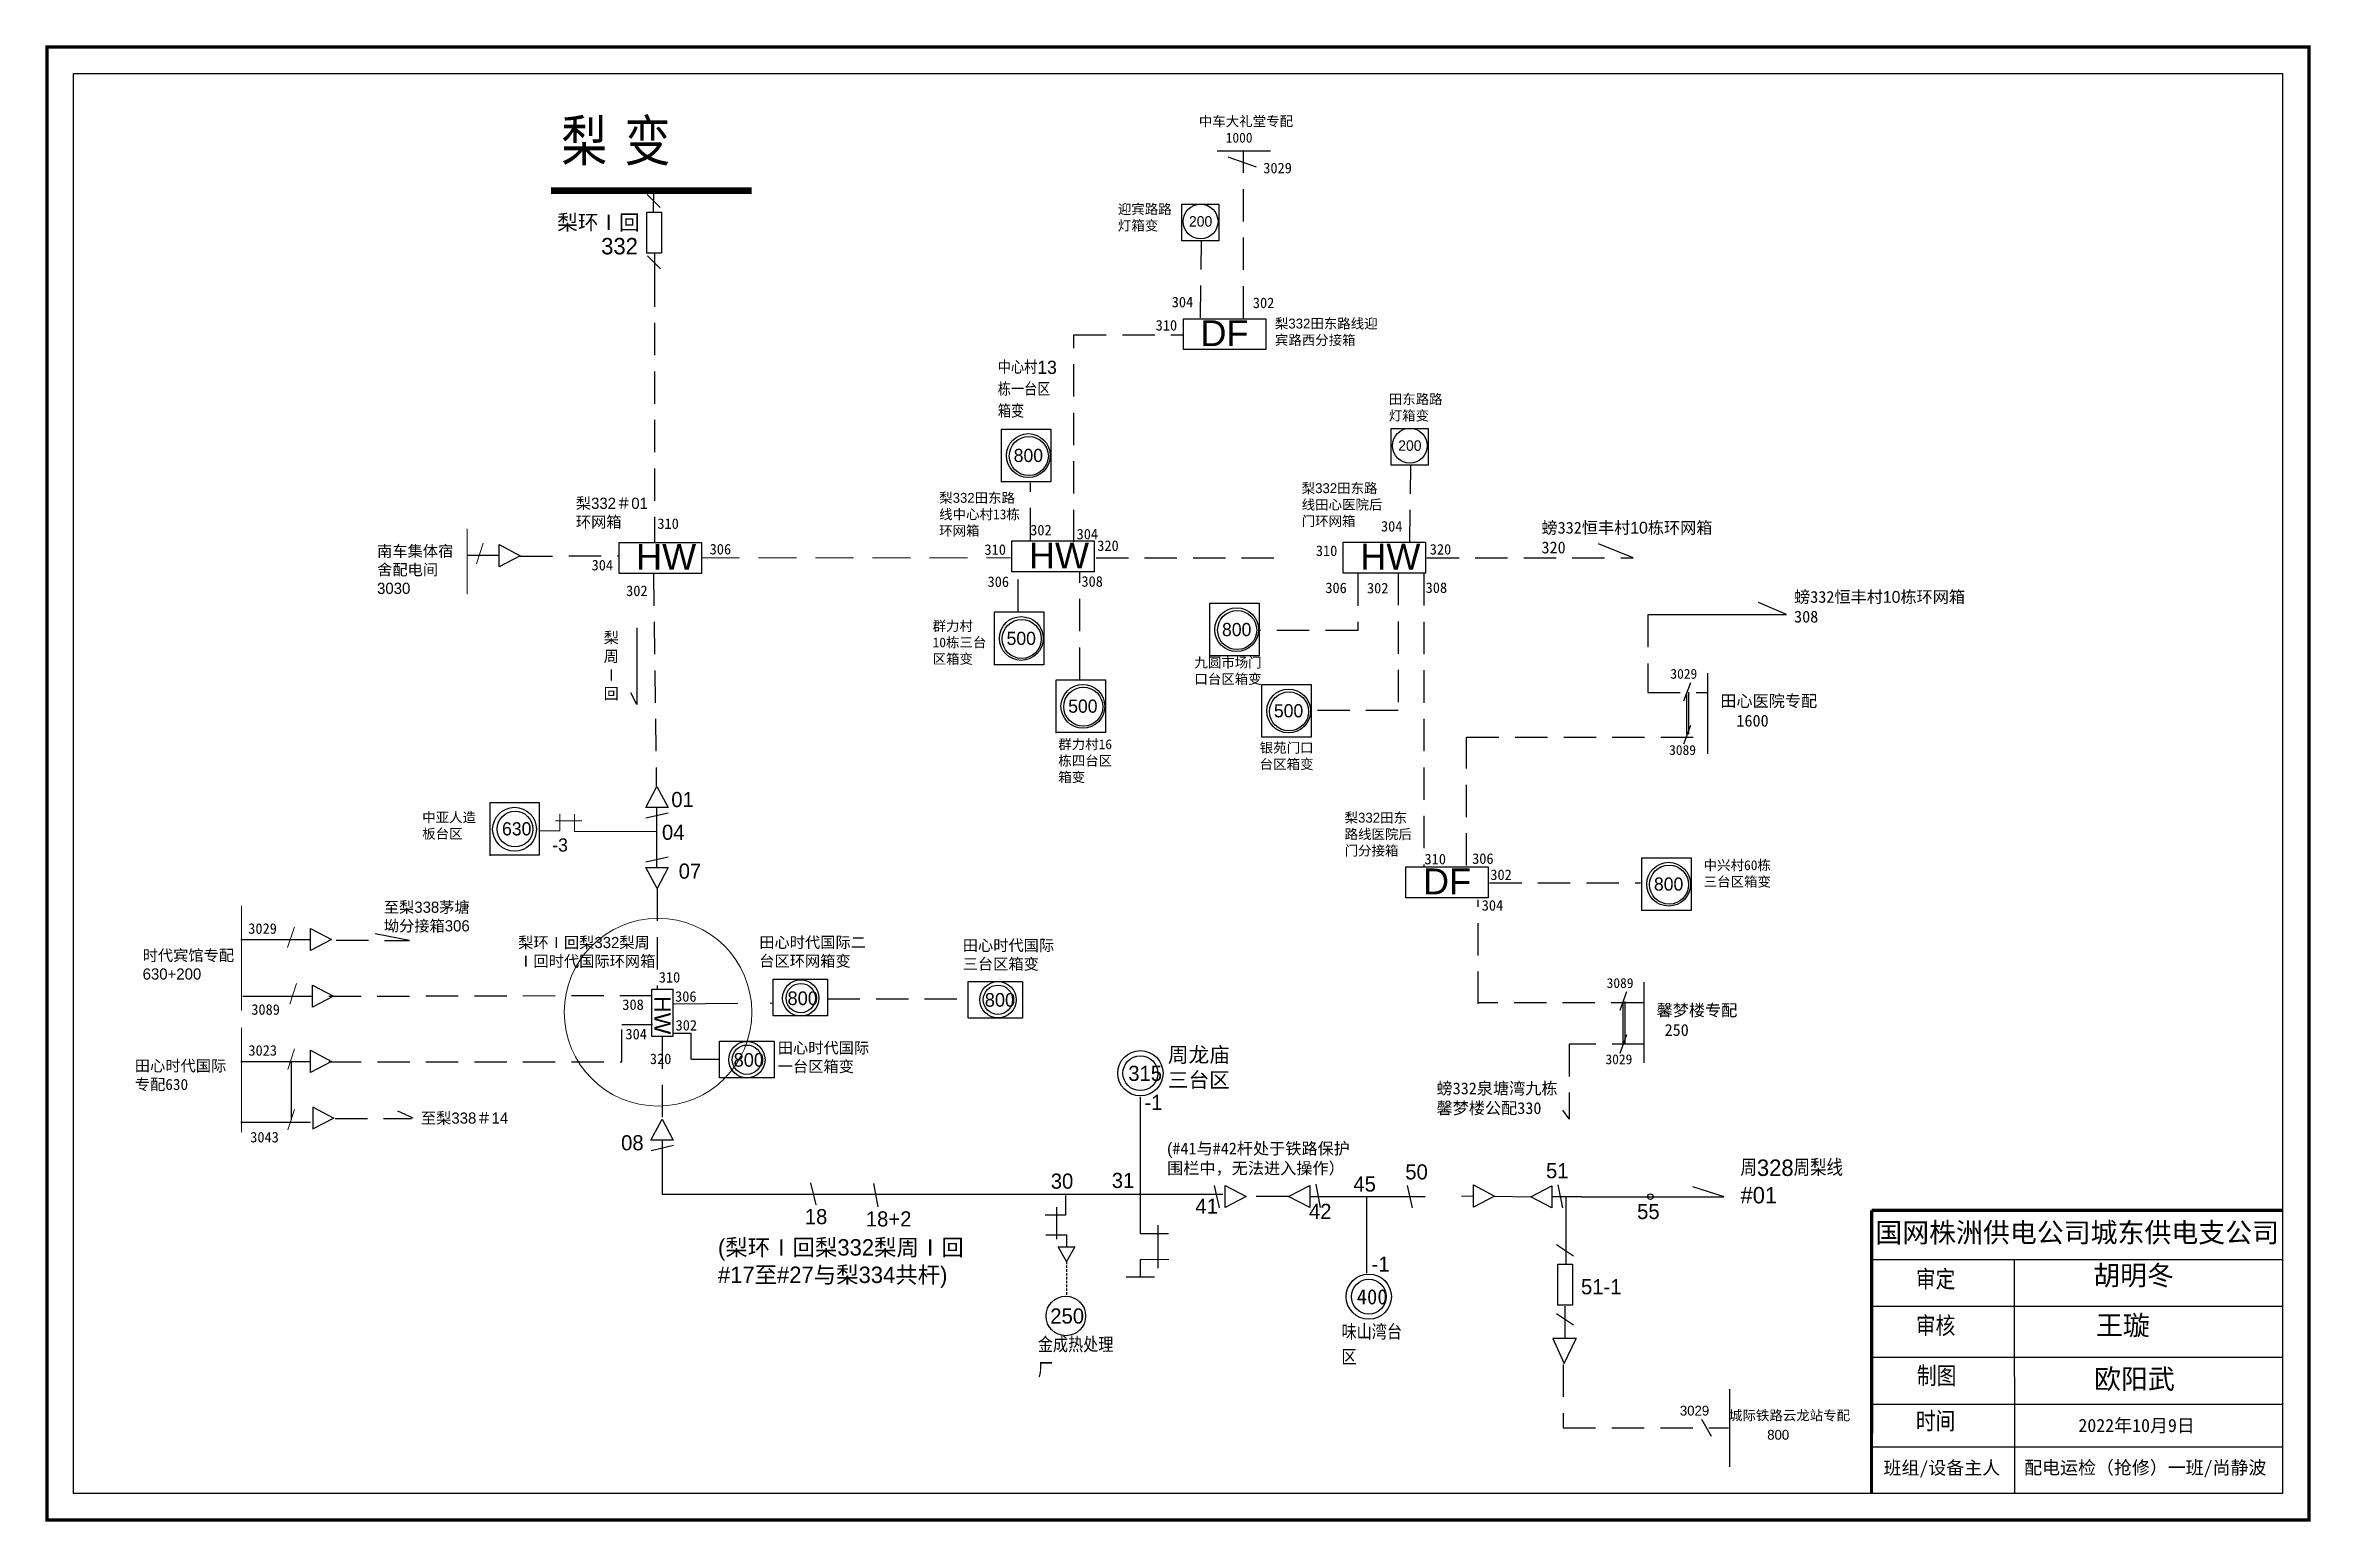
# Model space of a CAD drawing. Extents: x 0 to 344, y 0 to 224.
import ezdxf

# ---------------------------------------------------------------- set-up
doc = ezdxf.new("R2010")
doc.units = 0
doc.header["$LTSCALE"] = 0.774411
for name, pattern in [('ACAD_ISO02W100', [15, 12, -3]), ('DASHED2', [9.525, 6.35, -3.175]), ('HIDDEN', [0.375, 0.25, -0.125])]:
    doc.linetypes.add(name, pattern=pattern)
doc.layers.get('0').update_dxf_attribs({"linetype": 'CONTINUOUS'})
doc.layers.add('0-RefEdit0', color=7, linetype='CONTINUOUS')
doc.layers.add('MiniCADViewLayer', color=7, linetype='CONTINUOUS')
doc.layers.add('MiniCADLayer', color=7, linetype='CONTINUOUS', lineweight=20)
doc.styles.add('hztxt_txtstyle_0.00_0_0', font='', dxfattribs={"bigfont": 'hztxt.shx'})
doc.styles.add('hztxt_txtstyle_1.50_0_0', font='', dxfattribs={"height": 1.5, "bigfont": 'hztxt.shx'})
doc.styles.add('hztxt_txtstyle_1.60_0_0', font='', dxfattribs={"height": 1.6, "bigfont": 'hztxt.shx'})
doc.styles.add('hztxt_txtstyle_1.70_0_0', font='', dxfattribs={"height": 1.699413, "bigfont": 'hztxt.shx'})
doc.styles.add('hztxt_txtstyle_1.80_0_0', font='', dxfattribs={"height": 1.8, "bigfont": 'hztxt.shx'})
doc.styles.add('hztxt_txtstyle_2.00_0_0', font='', dxfattribs={"height": 2, "bigfont": 'hztxt.shx'})
doc.styles.add('hztxt_txtstyle_2.30_0_0', font='', dxfattribs={"height": 2.3, "bigfont": 'hztxt.shx'})
doc.styles.add('hztxt_txtstyle_2.50_0_0', font='', dxfattribs={"height": 2.5, "bigfont": 'hztxt.shx'})
doc.styles.add('hztxt_txtstyle_200.00_0_0200', font='', dxfattribs={"height": 200, "bigfont": 'hztxt.shx'})
doc.styles.get("Standard").update_dxf_attribs({"font": '', "height": 2.5})
doc.styles.add('仿宋_txtstyle_1.50_0_0', font='simsun.ttc', dxfattribs={"height": 1.5})
doc.styles.add('仿宋_txtstyle_3.00_0_0', font='simsun.ttc', dxfattribs={"height": 3})
doc.styles.add('字体', font='simkai_0.ttf', dxfattribs={"height": 2.5})
doc.styles.add('宋体_txtstyle_200.00_0_0200', font='SIMSUN.TTC', dxfattribs={"height": 200})
doc.styles.get('hztxt_txtstyle_0.00_0_0').set_extended_font_data('hztxt')
doc.styles.get('hztxt_txtstyle_1.50_0_0').set_extended_font_data('hztxt')
doc.styles.get('hztxt_txtstyle_1.60_0_0').set_extended_font_data('hztxt')
doc.styles.get('hztxt_txtstyle_1.70_0_0').set_extended_font_data('hztxt')
doc.styles.get('hztxt_txtstyle_1.80_0_0').set_extended_font_data('hztxt')
doc.styles.get('hztxt_txtstyle_2.00_0_0').set_extended_font_data('hztxt')
doc.styles.get('hztxt_txtstyle_2.30_0_0').set_extended_font_data('hztxt')
doc.styles.get('hztxt_txtstyle_2.50_0_0').set_extended_font_data('hztxt')
doc.styles.get('hztxt_txtstyle_200.00_0_0200').set_extended_font_data('hztxt')
doc.styles.get('Standard').set_extended_font_data('SimSun')

msp = doc.modelspace()

# ---------------------------------------------------------------- linework, layer by layer
at = {"color": 0}
for p, q in [((177.8, 208.2), (185.95, 208.2)), ((145.05, 157.79), (145.05, 165.89)), ((145.05, 165.89), (152.53, 165.89)), ((152.53, 165.89), (152.53, 157.86)), ((152.53, 157.86), (145.05, 157.86)), ((143.97, 129.98), (143.97, 138.08)), ((143.97, 138.08), (151.45, 138.08)), ((151.45, 138.08), (151.45, 130.05)), ((228.88, 27.62), (230.57, 23.81)), ((232.45, 27.62), (228.88, 27.62)), ((230.57, 23.81), (232.4, 27.62))]:
    msp.add_line(p, q, dxfattribs=at)
at = {"linetype": 'Continuous'}
for p, q in [((179.46, 207.27), (183.77, 205.76)), ((93.1, 199.55), (91.13, 201.54)), ((93.19, 190.26), (91.22, 192.24)), ((92.24, 192.64), (92.24, 189.4)), ((68.65, 148.32), (71.85, 146.63)), ((68.65, 144.94), (68.65, 148.32)), ((63.82, 146.74), (68.52, 146.74)), ((71.85, 146.63), (68.65, 144.94)), ((89.57, 135.68), (89.56, 124.02)), ((89.56, 124.02), (88.67, 125.8)), ((90.95, 108.33), (92.64, 111.53)), ((92.64, 111.53), (94.33, 108.33)), ((94.33, 108.33), (90.95, 108.33)), ((94.36, 107.49), (90.97, 106.71)), ((92.55, 108.29), (92.55, 99.12)), ((90.94, 100.07), (94.33, 100.84)), ((90.97, 99.23), (94.35, 99.23)), ((92.66, 96.03), (90.97, 99.23)), ((94.35, 99.23), (92.66, 96.03)), ((39.93, 89.97), (43.14, 88.28)), ((39.93, 86.59), (39.93, 89.97)), ((29.34, 88.28), (39.93, 88.28)), ((43.14, 88.28), (39.93, 86.59)), ((29.67, 79.66), (40.27, 79.66)), ((40.27, 77.97), (40.27, 81.35)), ((40.27, 81.35), (43.47, 79.66)), ((43.47, 79.66), (40.27, 77.97)), ((95.07, 74.03), (97.79, 74.03)), ((97.79, 74.03), (97.79, 70.1)), ((29.36, 69.74), (39.95, 69.74)), ((39.95, 71.44), (43.16, 69.75)), ((39.95, 68.06), (39.95, 71.44)), ((43.16, 69.75), (39.95, 68.06)), ((40.28, 62.82), (43.49, 61.13)), ((40.34, 59.43), (40.34, 62.81)), ((55.55, 61.1), (53.22, 62.17)), ((166.13, 64.36), (166.13, 43.58)), ((231.36, 61.03), (230.4, 62.33)), ((29.34, 60.53), (39.94, 60.53)), ((43.49, 61.13), (40.28, 59.44)), ((91.72, 57.77), (93.41, 60.98)), ((93.41, 60.98), (95.1, 57.77)), ((95.1, 57.77), (91.72, 57.77)), ((95.13, 56.94), (91.74, 56.16)), ((93.45, 57.76), (93.45, 49.56)), ((93.45, 49.56), (178.67, 49.56)), ((116.83, 47.92), (116.05, 51.31)), ((125.55, 51.16), (126.22, 47.63)), ((154.75, 49.34), (154.75, 49.17)), ((154.75, 49.13), (154.75, 46.39)), ((178.19, 47.48), (177.41, 50.87)), ((179.03, 47.52), (179.03, 50.9)), ((179.03, 50.9), (182.23, 49.21)), ((182.23, 49.21), (179.03, 47.52)), ((188.68, 49.21), (191.89, 50.9)), ((191.89, 47.53), (188.68, 49.21)), ((191.89, 50.9), (191.89, 47.53)), ((209.43, 49.17), (191.89, 49.15)), ((192.82, 51.06), (193.49, 47.53)), ((207.52, 47.48), (206.74, 50.87)), ((216.78, 47.58), (216.78, 50.96)), ((216.78, 50.96), (219.98, 49.27)), ((219.98, 49.27), (216.78, 47.58)), ((219.98, 49.27), (225.51, 49.15)), ((225.51, 49.15), (228.71, 50.84)), ((228.71, 47.46), (225.51, 49.15)), ((228.71, 50.84), (228.71, 47.46)), ((233.24, 49.15), (228.71, 49.15)), ((229.64, 50.99), (230.31, 47.46)), ((230.83, 49.21), (230.83, 38.87)), ((233.24, 49.15), (254.82, 49.15)), ((254.9, 49.15), (250.17, 50.68)), ((154.75, 46.39), (151.66, 46.39)), ((153.43, 42.71), (153.43, 47.57)), ((168.78, 44.83), (168.78, 38.33)), ((155, 43.35), (151.76, 43.35)), ((154.9, 39.33), (153.67, 41.57)), ((153.67, 41.57), (156.2, 41.57)), ((156.2, 41.57), (154.91, 39.32)), ((154.93, 43.35), (154.93, 41.58)), ((166.13, 43.58), (170.41, 43.6)), ((166.13, 39.65), (170.47, 39.66)), ((166.13, 39.65), (166.13, 37.04)), ((277.37, 39.61), (339.74, 39.61)), ((299.02, 39.6), (299.08, 4.06)), ((163.98, 37.01), (168.31, 37.01)), ((277.37, 32.51), (339.74, 32.51)), ((277.37, 24.76), (339.74, 24.76)), ((277.37, 17.65), (339.74, 17.65)), ((277.47, 11.16), (339.84, 11.16))]:
    msp.add_line(p, q, dxfattribs=at)
at = {"linetype": 'DASHED2'}
for p, q in [((181.82, 182.7), (181.82, 208.15)), ((175.29, 182.78), (175.44, 194.44)), ((92.24, 189.4), (92.27, 148.65)), ((156.03, 148.69), (156.03, 180.22)), ((156.03, 180.22), (172.65, 180.22)), ((207.11, 148.69), (207.26, 160.35)), ((71.84, 146.54), (86.9, 146.64)), ((159.4, 146.33), (186.46, 146.33)), ((209.69, 146.31), (241.09, 146.31)), ((92.09, 143.95), (92.54, 111.62)), ((199.19, 143.94), (199.19, 135.24)), ((205.36, 144.02), (205.36, 123.1)), ((209.25, 143.96), (209.25, 99.39)), ((199.19, 135.24), (184.43, 135.24)), ((243.3, 137.64), (243.3, 125.83)), ((243.3, 125.83), (252.41, 125.83)), ((205.36, 123.1), (192.31, 123.1)), ((215.76, 99.51), (215.76, 119.05)), ((215.76, 119.05), (252.63, 119.05)), ((219.23, 96.91), (242.22, 96.91)), ((92.66, 96.03), (92.66, 80.79)), ((217.52, 78.49), (217.52, 94.32)), ((43.85, 88.18), (54.99, 88.13)), ((42.74, 79.66), (91.88, 79.78)), ((118.58, 79.26), (139.85, 79.26)), ((87.3, 69.68), (87.3, 75.36)), ((87.3, 75.36), (91.97, 75.36)), ((93.45, 73.55), (93.45, 61.1)), ((42.76, 69.68), (87.3, 69.68)), ((43.69, 61.05), (55.29, 61.05)), ((188.68, 49.21), (182.23, 49.21)), ((230.46, 23.65), (230.46, 14.06)), ((230.46, 14.06), (255.59, 14.06))]:
    msp.add_line(p, q, dxfattribs=at)
at = {"linetype": 'ACAD_ISO02W100'}
msp.add_line((92.13, 198.93), (92.14, 202.02), dxfattribs=at)
at = {"color": 0, "linetype": 'DASHED2'}
for p, q in [((149.42, 148.99), (149.42, 157.73)), ((147.55, 138.08), (147.55, 144.17)), ((156.92, 127.77), (156.92, 144.17)), ((242.65, 78.63), (217.5, 78.63)), ((242.78, 72.39), (231.34, 72.39)), ((231.34, 72.39), (231.34, 60.96))]:
    msp.add_line(p, q, dxfattribs=at)
at = {"color": 7, "linetype": 'DASHED2', "lineweight": 0, "ltscale": 1.174737}
msp.add_line((99.4, 146.3), (146.4, 146.3), dxfattribs=at)
for p, q in [((176.73, 131.32), (176.73, 139.42)), ((176.73, 139.42), (184.21, 139.42)), ((184.21, 139.42), (184.21, 131.39)), ((184.21, 131.39), (176.73, 131.39)), ((151.45, 130.05), (143.97, 130.05)), ((153.34, 119.67), (153.34, 127.77)), ((153.34, 127.77), (160.82, 127.77)), ((160.82, 127.77), (160.82, 119.74)), ((184.63, 118.97), (184.63, 127.06)), ((184.63, 127.06), (192.1, 127.06)), ((192.1, 127.06), (192.1, 119.04)), ((160.82, 119.74), (153.34, 119.74)), ((192.1, 119.04), (184.63, 119.04)), ((67.25, 101.02), (67.25, 109.12)), ((67.25, 109.12), (74.73, 109.12)), ((74.73, 109.12), (74.73, 101.09)), ((74.73, 101.09), (67.25, 101.09)), ((242.41, 92.62), (242.41, 100.72)), ((242.41, 100.72), (249.89, 100.72)), ((249.89, 100.72), (249.89, 92.69)), ((249.89, 92.69), (242.41, 92.69))]:
    msp.add_line(p, q)
at = {"color": 0, "linetype": 'Continuous'}
for p, q in [((252.41, 116.52), (252.41, 128.8)), ((249.78, 127.33), (248.73, 124.51)), ((249.18, 125.88), (249.18, 119.49)), ((249.5, 125.88), (249.5, 119.49)), ((249.78, 120.81), (248.73, 117.98)), ((54.99, 88.13), (49.81, 89.14)), ((240.09, 80.31), (239.04, 77.49)), ((242.73, 69.51), (242.73, 81.78)), ((239.5, 78.86), (239.5, 72.47)), ((239.82, 78.86), (239.82, 72.47)), ((240.09, 73.79), (239.04, 70.97)), ((37, 69.6), (37, 60.89)), ((229.43, 41.92), (232, 40.2)), ((229.43, 31.4), (232, 29.68)), ((230.71, 32.54), (230.71, 27.63)), ((255.75, 19.9), (255.75, 8.11)), ((251.48, 15.33), (252.96, 12.78))]:
    msp.add_line(p, q, dxfattribs=at)
at = {"color": 7, "linetype": 'Continuous', "lineweight": 0, "ltscale": 0.626333}
for p, q in [((77.88, 104.82), (77.88, 107.41)), ((80.08, 104.69), (80.08, 107.34)), ((81.2, 106.32), (77.19, 106.32)), ((92.55, 104.69), (80.08, 104.69))]:
    msp.add_line(p, q, dxfattribs=at)
at = {"color": 7, "linetype": 'Continuous', "lineweight": 0, "ltscale": 0.193313}
msp.add_line((77.88, 104.82), (74.73, 104.82), dxfattribs=at)
at = {"ltscale": 2}
msp.add_line((200.51, 49.06), (200.51, 37.57), dxfattribs=at)
at = {"color": 7, "linetype": 'Continuous', "lineweight": 0, "ltscale": 0.489961}
msp.add_line((215, 49.27), (216.78, 49.27), dxfattribs=at)
at = {"linetype": 'HIDDEN', "ltscale": 2}
msp.add_line((154.9, 39.31), (154.9, 34.1), dxfattribs=at)
at = {"linetype": 'Continuous', "const_width": 0.5}
msp.add_lwpolyline([(-0.12, 223.98), (343.85, 223.98), (343.85, 0.02), (-0.12, 0.02)], close=True, dxfattribs=at)
at = {"linetype": 'Continuous'}
for points in [[(3.93, 219.94), (339.81, 219.94), (339.81, 4.06), (3.93, 4.06)], [(93.34, 198.87), (93.34, 192.62), (91.12, 192.62), (91.12, 198.87)], [(95.05, 73.55), (91.84, 73.55), (91.84, 80.72), (95.05, 80.72)]]:
    msp.add_lwpolyline(points, close=True, dxfattribs=at)
for points, const_width in [([(76.54, 202.13), (107.04, 202.13)], 1), ([(277.34, 47.12), (277.32, 4.06)], 0.5), ([(277.37, 47.12), (339.74, 47.12)], 0.5)]:
    msp.add_lwpolyline(points, dxfattribs=dict(at, const_width=const_width))
at = {"color": 0, "linetype": 'Continuous'}
for points in [[(172.45, 200.08), (178.08, 200.08), (178.08, 194.5), (172.45, 194.5)], [(185.21, 182.66), (185.21, 177.96), (172.69, 177.96), (172.69, 182.66)], [(204.26, 165.99), (209.9, 165.99), (209.9, 160.41), (204.26, 160.41)], [(99.4, 148.65), (99.4, 143.95), (86.88, 143.95), (86.88, 148.65)], [(159.13, 148.87), (159.13, 144.17), (146.62, 144.17), (146.62, 148.87)], [(209.52, 148.69), (209.52, 143.99), (197, 143.99), (197, 148.69)], [(219.05, 99.32), (219.05, 94.62), (206.53, 94.62), (206.53, 99.32)], [(231.86, 38.93), (231.86, 32.67), (229.63, 32.67), (229.63, 38.93)]]:
    msp.add_lwpolyline(points, close=True, dxfattribs=at)
at = {"color": 0}
for centre, radius in [((175.3, 197.44), 2.65), ((207.12, 163.36), 2.65), ((149.11, 161.86), 3.33), ((149.18, 161.79), 2.97), ((148.03, 134.05), 3.33), ((148.1, 133.98), 2.97)]:
    msp.add_circle(centre, radius, dxfattribs=at)
for centre, radius in [((180.79, 135.39), 3.33), ((180.86, 135.32), 2.97), ((157.4, 123.74), 3.33), ((157.47, 123.67), 2.97), ((188.68, 123.03), 3.33), ((188.75, 122.96), 2.97), ((70.98, 105.05), 3.33), ((71.06, 105.07), 2.71), ((246.47, 96.69), 3.33), ((246.54, 96.62), 2.97), ((114.5, 79.38), 2.76), ((114.5, 79.38), 2.23), ((144.49, 79.12), 2.76), ((144.49, 79.12), 2.23), ((106.31, 70.01), 2.76), ((106.31, 70.01), 2.23), ((166.15, 67.95), 3.44), ((166.15, 67.95), 2.65)]:
    msp.add_circle(centre, radius)
at = {"color": 12, "linetype": 'Continuous', "lineweight": 0, "ltscale": 0.587914, "true_color": 0xc00000}
msp.add_circle((92.8, 77.22), 14.27, dxfattribs=at)
at = {"linetype": 'Continuous'}
msp.add_circle((243.7, 49.19), 0.42, dxfattribs=at)
at = {"color": 7}
for centre, radius in [((200.88, 33.98), 3.44), ((200.88, 33.98), 2.65), ((154.81, 31.04), 3)]:
    msp.add_circle(centre, radius, dxfattribs=at)
at = {"layer": '0-RefEdit0', "linetype": 'DASHED2', "ltscale": 2}
msp.add_line((95.08, 78.52), (110.3, 78.63), dxfattribs=at)
at = {"layer": '0-RefEdit0', "linetype": 'ByBlock', "ltscale": 2}
msp.add_line((97.83, 70.11), (101.99, 70.11), dxfattribs=at)
for points in [[(110.3, 82.23), (118.58, 82.23), (118.58, 76.66), (110.3, 76.66)], [(139.95, 81.89), (148.23, 81.89), (148.23, 76.31), (139.95, 76.31)], [(102.15, 72.84), (110.44, 72.84), (110.44, 67.27), (102.15, 67.27)]]:
    msp.add_lwpolyline(points, close=True, dxfattribs=at)
at = {"layer": 'MiniCADLayer', "color": 7, "linetype": 'Continuous', "ltscale": 1.565061}
for p, q in [((63.8, 150.72), (63.8, 140.81)), ((29.45, 93.39), (29.45, 77.5)), ((29.47, 74.86), (29.47, 58.97))]:
    msp.add_line(p, q, dxfattribs=at)
at = {"layer": 'MiniCADLayer', "color": 7, "linetype": 'Continuous', "ltscale": 0.483043}
for p, q in [((66.21, 148.55), (65.2, 145.41)), ((37.5, 90.2), (36.48, 87.06)), ((37.83, 81.58), (36.82, 78.44)), ((37.52, 71.67), (36.5, 68.53)), ((37.5, 62.46), (36.49, 59.32))]:
    msp.add_line(p, q, dxfattribs=at)
at = {"layer": 'MiniCADViewLayer', "color": 0, "linetype": 'Continuous'}
for p, q in [((241.09, 146.31), (235.8, 148.45)), ((264.4, 137.7), (260.15, 139.5)), ((243.3, 137.7), (264.4, 137.7))]:
    msp.add_line(p, q, dxfattribs=at)

# ---------------------------------------------------------------- texts
at = {"linetype": 'Continuous', "attachment_point": 1}
for s, insert, char_height, width, style in [('梨 变', (78.08, 212.98), 7, 28.4432, 'hztxt_txtstyle_0.00_0_0'), ('{\\fSimSun|b0|i0|c134|p2;梨环Ⅰ回}', (77.47, 198.47), 2.3, 13.0932, 'hztxt_txtstyle_0.00_0_0'), ('332', (84.16, 194.95), 2.5, 5.6554, 'hztxt_txtstyle_0.00_0_0'), ('{\\fSimSun|b0|i0|c134|p2;梨}\\P{\\fSimSun|b0|i0|c134|p2;周}\\P{\\fSimSun|b0|i0|c134|p2;Ⅰ}\\P{\\fSimSun|b0|i0|c134|p2;回}', (84.53, 135.02), 1.6994, 5.2539, '字体'), ('({\\fSimSun|b0|i0|c134|p2;#41与#42杆处于铁路保护围栏中，无法进入操作）}', (170.21, 57.41), 1.8, 29.2085, 'hztxt_txtstyle_0.00_0_0'), ('{\\fSimSun|b0|i0|c134|p2;国网株洲供电公司城东供电支公司}', (277.9, 45.23), 3, 82.0179, 'hztxt_txtstyle_0.00_0_0'), ('({\\fSimSun|b0|i0|c134|p2;梨环Ⅰ回梨}332{\\fSimSun|b0|i0|c134|p2;梨周Ⅰ回}#17{\\fSimSun|b0|i0|c134|p2;至}#27{\\fSimSun|b0|i0|c134|p2;与梨}334{\\fSimSun|b0|i0|c134|p2;共杆})', (101.91, 42.72), 2.5, 40.9425, 'hztxt_txtstyle_0.00_0_0'), ('审定', (284.07, 38.05), 3, 23.4615, 'hztxt_txtstyle_0.00_0_0'), ('胡明冬', (311.03, 38.72), 3, 23.4615, '仿宋_txtstyle_3.00_0_0'), ('审核', (284.07, 30.99), 3, 23.4615, 'hztxt_txtstyle_0.00_0_0'), ('{\\fSimSun|b0|i0|c134|p2;王璇}', (311.46, 31.12), 3, 33.0539, 'hztxt_txtstyle_0.00_0_0'), ('制图', (284.23, 23.37), 3, 23.4615, 'hztxt_txtstyle_0.00_0_0'), ('欧阳武', (311.17, 22.98), 3, 51.4444, '仿宋_txtstyle_3.00_0_0'), ('时间', (284.07, 16.48), 3, 23.4615, 'hztxt_txtstyle_0.00_0_0')]:
    msp.add_mtext(s, dxfattribs=dict(at, insert=insert, char_height=char_height, width=width, style=style))
at = {"color": 7, "attachment_point": 1}
for s, insert, char_height, width, style in [('{\\fSimSun|b0|i0|c134|p2;中车大礼堂专配\\P    1000}', (175.04, 213.44), 1.5, 14.8864, 'hztxt_txtstyle_0.00_0_0'), ('{\\fKaiTi_GB2312|b0|i0|c134|p49;3029}', (184.83, 206.38), 1.6, 14.9323, 'hztxt_txtstyle_0.00_0_0'), ('{\\fSimSun|b0|i0|c134|p2;迎宾路路灯箱变}', (162.72, 200.08), 1.5, 10.1286, 'hztxt_txtstyle_0.00_0_0'), ('{\\fKaiTi_GB2312|b0|i0|c134|p49;304}', (170.91, 186), 1.6, 14.9323, 'hztxt_txtstyle_0.00_0_0'), ('{\\fKaiTi_GB2312|b0|i0|c134|p49;302}', (183.25, 185.88), 1.6, 14.9323, 'hztxt_txtstyle_0.00_0_0'), ('{\\fSimSun|b0|i0|c134|p2;梨\\f\uffbfﾬￌﾣﾤ_GB2312|b0|i0|c134|p49;332\\fSimSun|b0|i0|c134|p2;田东路线迎宾路西分接箱}', (186.6, 182.68), 1.5, 16.5416, 'hztxt_txtstyle_0.00_0_0'), ('{\\fKaiTi_GB2312|b0|i0|c134|p49;310}', (168.47, 182.47), 1.6, 14.9323, 'hztxt_txtstyle_0.00_0_0'), ('中心村13栋一台区箱变', (144.47, 176.28), 2, 9.457, 'hztxt_txtstyle_2.00_0_0'), ('{\\fSimSun|b0|i0|c134|p2;田东路路灯箱变}', (203.91, 171.19), 1.5, 10.1286, 'hztxt_txtstyle_0.00_0_0'), ('{\\fSimSun|b0|i0|c134|p2;梨\\f\uffbfﾬￌﾣﾤ_GB2312|b0|i0|c134|p49;332\\fSimSun|b0|i0|c134|p2;＃\\f\uffbfﾬￌﾣﾤ_GB2312|b0|i0|c134|p49;01\\fSimSun|b0|i0|c134|p2;环网箱}', (80.3, 155.45), 1.69941, 12.9035, 'hztxt_txtstyle_0.00_0_0'), ('{\\fSimSun|b0|i0|c134|p2;梨\\f\uffbfﾬￌﾣﾤ_GB2312|b0|i0|c134|p49;332\\fSimSun|b0|i0|c134|p2;田东路线中心村13栋环网箱}', (135.55, 156.18), 1.5, 12.9035, 'hztxt_txtstyle_0.00_0_0'), ('{\\fSimSun|b0|i0|c134|p2;梨\\f\uffbfﾬￌﾣﾤ_GB2312|b0|i0|c134|p49;332\\fSimSun|b0|i0|c134|p2;田东路线田心医院后门环网箱}', (190.67, 157.65), 1.5, 12.9379, 'hztxt_txtstyle_0.00_0_0'), ('{\\fKaiTi_GB2312|b0|i0|c134|p49;310}', (92.7, 152.31), 1.6, 14.9323, 'hztxt_txtstyle_0.00_0_0'), ('{\\fKaiTi_GB2312|b0|i0|c134|p49;304}', (202.73, 151.91), 1.6, 14.9323, 'hztxt_txtstyle_0.00_0_0'), ('{\\fSimSun|b0|i0|c134|p2;南车集体宿舍配电间\\f\uffbfﾬￌﾣﾤ_GB2312|b0|i0|c134|p49;\\P3030}', (50.08, 148.19), 1.6994, 13.1999, 'hztxt_txtstyle_1.70_0_0'), ('{\\fKaiTi_GB2312|b0|i0|c134|p49;306}', (100.65, 148.43), 1.6, 14.9323, 'hztxt_txtstyle_0.00_0_0'), ('{\\fKaiTi_GB2312|b0|i0|c134|p49;310}', (142.44, 148.37), 1.6, 14.9323, 'hztxt_txtstyle_0.00_0_0'), ('{\\fKaiTi_GB2312|b0|i0|c134|p49;302}', (149.39, 151.33), 1.6, 14.9323, 'hztxt_txtstyle_0.00_0_0'), ('{\\fKaiTi_GB2312|b0|i0|c134|p49;304}', (156.45, 150.72), 1.6, 14.9323, 'hztxt_txtstyle_0.00_0_0'), ('{\\fKaiTi_GB2312|b0|i0|c134|p49;320}', (159.59, 148.96), 1.6, 14.9323, 'hztxt_txtstyle_0.00_0_0'), ('{\\fKaiTi_GB2312|b0|i0|c134|p49;310}', (192.83, 148.19), 1.6, 14.9323, 'hztxt_txtstyle_0.00_0_0'), ('{\\fKaiTi_GB2312|b0|i0|c134|p49;320}', (210.15, 148.41), 1.6, 14.9323, 'hztxt_txtstyle_0.00_0_0'), ('{\\fKaiTi_GB2312|b0|i0|c134|p49;304}', (82.7, 146), 1.6, 14.9323, 'hztxt_txtstyle_0.00_0_0'), ('{\\fKaiTi_GB2312|b0|i0|c134|p49;302}', (87.95, 142.1), 1.6, 14.9323, 'hztxt_txtstyle_0.00_0_0'), ('{\\fKaiTi_GB2312|b0|i0|c134|p49;306}', (142.91, 143.48), 1.6, 14.9323, 'hztxt_txtstyle_0.00_0_0'), ('{\\fKaiTi_GB2312|b0|i0|c134|p49;308}', (157.18, 143.52), 1.6, 14.9323, 'hztxt_txtstyle_0.00_0_0'), ('{\\fKaiTi_GB2312|b0|i0|c134|p49;306}', (194.27, 142.55), 1.6, 14.9323, 'hztxt_txtstyle_0.00_0_0'), ('{\\fKaiTi_GB2312|b0|i0|c134|p49;302}', (200.6, 142.51), 1.6, 14.9323, 'hztxt_txtstyle_0.00_0_0'), ('{\\fKaiTi_GB2312|b0|i0|c134|p49;308}', (209.52, 142.57), 1.6, 14.9323, 'hztxt_txtstyle_0.00_0_0'), ('群力村^M^J10栋三台区箱变', (134.55, 136.7), 1.5, 9.457, '仿宋_txtstyle_1.50_0_0'), ('{\\fSimSun|b0|i0|c134|p2;梨\\f\uffbfﾬￌﾣﾤ_GB2312|b0|i0|c134|p49;332\\fSimSun|b0|i0|c134|p2;田东路线医院后门分接箱}', (197.2, 107.55), 1.5, 11.0736, 'hztxt_txtstyle_0.00_0_0'), ('{\\fKaiTi_GB2312|b0|i0|c134|p49;310}', (209.35, 101.31), 1.6, 14.9323, 'hztxt_txtstyle_0.00_0_0'), ('{\\fKaiTi_GB2312|b0|i0|c134|p49;306}', (216.59, 101.38), 1.6, 14.9323, 'hztxt_txtstyle_0.00_0_0'), ('{\\fKaiTi_GB2312|b0|i0|c134|p49;302}', (219.36, 98.93), 1.6, 14.9323, 'hztxt_txtstyle_0.00_0_0'), ('{\\fKaiTi_GB2312|b0|i0|c134|p49;304}', (218.05, 94.27), 1.6, 14.9323, 'hztxt_txtstyle_0.00_0_0'), ('{\\fKaiTi_GB2312|b0|i0|c134|p49;3029}', (30.49, 90.75), 1.6, 14.9323, 'hztxt_txtstyle_1.60_0_0'), ('{\\f\uffbfﾬￌﾣﾤ_GB2312|b0|i0|c134|p49;时代宾馆专配630+200}', (14.43, 86.72), 1.6994, 14.9323, 'hztxt_txtstyle_1.70_0_0'), ('{\\fKaiTi_GB2312|b0|i0|c134|p49;3089}', (30.95, 78.44), 1.6, 14.9323, 'hztxt_txtstyle_1.60_0_0'), ('{\\fSimSun|b0|i0|c134|p2;田心时代国际\\P专配630}', (13.24, 69.93), 1.6994, 14.7197, 'hztxt_txtstyle_0.00_0_0'), ('{\\fKaiTi_GB2312|b0|i0|c134|p49;3023}', (30.51, 72.22), 1.6, 14.9323, 'hztxt_txtstyle_1.60_0_0'), ('{\\fSimSun|b0|i0|c134|p2;至梨\\f\uffbfﾬￌﾣﾤ_GB2312|b0|i0|c134|p49;338\\fSimSun|b0|i0|c134|p2;＃\\f\uffbfﾬￌﾣﾤ_GB2312|b0|i0|c134|p49;14}', (56.74, 61.98), 1.69941, 18.6189, 'hztxt_txtstyle_0.00_0_0'), ('{\\fKaiTi_GB2312|b0|i0|c134|p49;3043}', (30.79, 59.03), 1.6, 14.9323, 'hztxt_txtstyle_1.60_0_0'), ('250', (152.45, 32.19), 2.3, 4.8377, 'hztxt_txtstyle_0.00_0_0'), ('金成热处理厂', (150.55, 27.81), 2.3, 12.3601, 'hztxt_txtstyle_0.00_0_0')]:
    msp.add_mtext(s, dxfattribs=dict(at, insert=insert, char_height=char_height, width=width, style=style))
at = {"color": 0, "attachment_point": 1, "style": 'hztxt_txtstyle_0.00_0_0'}
for s, insert, char_height, width in [('200', (173.53, 198.26), 1.589, 3.4239), ('800', (146.88, 162.88), 2, 4.3101), ('200', (205.35, 164.17), 1.589, 3.4239), ('500', (145.8, 135.07), 2, 4.3101), ('{\\fKaiTi_GB2312|b0|i0|c134|p49;3029}', (246.74, 129.43), 1.5, 14.9323), ('{\\fSimSun|b0|i0|c134|p2;田心医院专配\\P  1600}', (254.33, 125.45), 1.8, 20.6944), ('{\\fKaiTi_GB2312|b0|i0|c134|p49;3089}', (246.55, 117.84), 1.5, 14.9323), ('{\\fKaiTi_GB2312|b0|i0|c134|p49;3089}', (237.05, 82.41), 1.5, 14.9323), ('{\\fSimSun|b0|i0|c134|p2;馨梦楼专配\\P 250}', (244.64, 78.43), 1.8, 20.6944), ('{\\fKaiTi_GB2312|b0|i0|c134|p49;3029}', (236.87, 70.82), 1.5, 14.9323), ('51-1', (233.15, 36.64), 2.3, 4.8377), ('3029', (248.18, 17.4), 1.5, 9.7185)]:
    msp.add_mtext(s, dxfattribs=dict(at, insert=insert, char_height=char_height, width=width))
at = {"color": 0, "lineweight": -2, "char_height": 3.9273, "width": 44.9898, "attachment_point": 1}
for s, insert in [('{\\fArial|b0|i0|c0|p32;DF}', (175.28, 182.43)), ('{\\fArial|b0|i0|c0|p32;HW}', (89.46, 148.42)), ('{\\fArial|b0|i0|c0|p32;HW}', (149.2, 148.63)), ('{\\fArial|b0|i0|c0|p32;HW}', (199.59, 148.46)), ('{\\fArial|b0|i0|c0|p32;DF}', (209.12, 99.08))]:
    msp.add_mtext(s, dxfattribs=dict(at, insert=insert))
at = {"color": 1, "true_color": 0xff0000, "attachment_point": 1}
for s, insert, char_height, width, style in [('{\\fSimSun|b0|i0|c134|p2;螃332恒丰村\\f\uffbfﾬￌﾣﾤ_GB2312|b0|i0|c134|p49;10\\fSimSun|b0|i0|c134|p2;栋环网箱320}', (227.14, 151.79), 1.8, 27.3366, 'hztxt_txtstyle_1.80_0_0'), ('周328周梨线#01', (257.4, 54.83), 2.5, 16.4292, 'hztxt_txtstyle_2.50_0_0')]:
    msp.add_mtext(s, dxfattribs=dict(at, insert=insert, char_height=char_height, width=width, style=style))
at = {"color": 2, "true_color": 0xffff00, "attachment_point": 1}
for s, insert, char_height, width, style in [('{\\fSimSun|b0|i0|c134|p2;螃332恒丰村\\f\uffbfﾬￌﾣﾤ_GB2312|b0|i0|c134|p49;10\\fSimSun|b0|i0|c134|p2;栋环网箱308}', (265.55, 141.27), 1.8, 27.3366, 'hztxt_txtstyle_1.80_0_0'), ('{\\f\uffbfﾬￌﾣﾤ_GB2312|b0|i0|c134|p49;至梨338茅塘坳分接箱306}', (51.1, 94.04), 1.6994, 14.9323, 'hztxt_txtstyle_1.70_0_0'), ('{\\fSimSun|b0|i0|c134|p2;螃332泉塘湾九栋馨梦楼公配330}', (211.18, 66.55), 1.8, 20.6944, 'hztxt_txtstyle_1.80_0_0')]:
    msp.add_mtext(s, dxfattribs=dict(at, insert=insert, char_height=char_height, width=width, style=style))
at = {"attachment_point": 1}
for s, insert, char_height, width, style in [('800', (178.56, 136.41), 2, 4.3101, 'hztxt_txtstyle_0.00_0_0'), ('{\\fSimSun|b0|i0|c134|p2;九圆市场门口台区箱变}', (174.36, 131.14), 1.5, 10.651, 'hztxt_txtstyle_0.00_0_0'), ('500', (155.17, 124.76), 2, 4.3101, 'hztxt_txtstyle_0.00_0_0'), ('500', (186.45, 124.06), 2, 4.3101, 'hztxt_txtstyle_0.00_0_0'), ('{\\fSimSun|b0|i0|c134|p2;群力村16栋四台区箱变}', (153.66, 118.72), 1.5, 9.457, 'hztxt_txtstyle_1.50_0_0'), ('{\\fSimSun|b0|i0|c134|p2;银苑门口台区箱变}', (184.29, 118.19), 1.5, 9.7185, 'hztxt_txtstyle_0.00_0_0'), ('01', (94.82, 110.71), 2.3, 4.8377, 'hztxt_txtstyle_0.00_0_0'), ('{\\fSimSun|b0|i0|c134|p2;中亚人造板台区}', (56.94, 107.61), 1.5, 9.457, 'hztxt_txtstyle_1.50_0_0'), ('630', (69.08, 106.11), 2, 4.3101, 'hztxt_txtstyle_0.00_0_0'), ('04', (93.4, 105.73), 2.3, 4.8377, 'hztxt_txtstyle_2.30_0_0'), ('{\\fSimSun|b0|i0|c134|p2;中兴村60栋三台区箱变}', (251.8, 100.33), 1.5, 11.4853, 'hztxt_txtstyle_0.00_0_0'), ('07', (95.94, 99.83), 2.3, 4.8377, 'hztxt_txtstyle_0.00_0_0'), ('800', (244.24, 97.71), 2, 4.3101, 'hztxt_txtstyle_0.00_0_0'), ('{\\fSimSun|b0|i0|c134|p2;梨环Ⅰ回梨\\f\uffbfﾬￌﾣﾤ_GB2312|b0|i0|c134|p49;332\\fSimSun|b0|i0|c134|p2;梨周Ⅰ回时代国际环网箱}', (71.53, 88.67), 1.6994, 21.7751, 'hztxt_txtstyle_0.00_0_0'), ('{\\fSimSun|b0|i0|c134|p2;田心时代国际二台区环网箱变}', (108.19, 88.7), 1.6994, 17.7156, 'hztxt_txtstyle_0.00_0_0'), ('{\\fSimSun|b0|i0|c134|p2;田心时代国际三台区箱变}', (139.13, 88.24), 1.6994, 14.23, 'hztxt_txtstyle_0.00_0_0'), ('{\\fKaiTi_GB2312|b0|i0|c134|p49;310}', (92.91, 83.34), 1.6, 14.9323, 'hztxt_txtstyle_0.00_0_0'), ('{\\fKaiTi_GB2312|b0|i0|c134|p49;306}', (95.39, 80.42), 1.6, 14.9323, 'hztxt_txtstyle_0.00_0_0'), ('800', (112.49, 80.39), 2.076, 4.3665, 'hztxt_txtstyle_0.00_0_0'), ('800', (142.48, 80.14), 2.076, 4.3665, 'hztxt_txtstyle_0.00_0_0'), ('{\\fKaiTi_GB2312|b0|i0|c134|p49;308}', (87.37, 79.18), 1.6, 14.9323, 'hztxt_txtstyle_1.60_0_0'), ('{\\fKaiTi_GB2312|b0|i0|c134|p49;302}', (95.47, 76.04), 1.6, 14.9323, 'hztxt_txtstyle_0.00_0_0'), ('{\\fKaiTi_GB2312|b0|i0|c134|p49;304}', (87.85, 74.7), 1.6, 14.9323, 'hztxt_txtstyle_0.00_0_0'), ('{\\f\uffbfﾬￌﾣﾤ_GB2312|b0|i0|c134|p49;田心时代国际一台区箱变}', (111, 72.66), 1.6994, 14.5581, 'hztxt_txtstyle_0.00_0_0'), ('{\\fKaiTi_GB2312|b0|i0|c134|p49;320}', (91.56, 70.94), 1.6, 14.9323, 'hztxt_txtstyle_0.00_0_0'), ('800', (104.29, 71.02), 2.076, 4.3665, 'hztxt_txtstyle_0.00_0_0'), ('315', (164.31, 69.08), 2.3, 4.8377, 'hztxt_txtstyle_0.00_0_0'), ('{\\f\uffbfﾬￌﾣﾤ_GB2312|b0|i0|c134|p49;周龙庙三台区}', (170.33, 71.91), 2.3, 9.703, 'hztxt_txtstyle_0.00_0_0'), ('-1', (166.77, 64.67), 2.3, 4.8377, 'hztxt_txtstyle_0.00_0_0'), ('08', (87.19, 58.53), 2.3, 4.8377, 'hztxt_txtstyle_0.00_0_0'), ('30', (152.52, 52.69), 2.3, 4.8377, 'hztxt_txtstyle_0.00_0_0'), ('31', (161.8, 52.8), 2.3, 4.8377, 'hztxt_txtstyle_0.00_0_0'), ('45', (198.54, 52.26), 2.3, 4.8377, 'hztxt_txtstyle_0.00_0_0'), ('50', (206.43, 54.1), 2.3, 4.8377, 'hztxt_txtstyle_0.00_0_0'), ('51', (227.83, 54.28), 2.3, 4.8377, 'hztxt_txtstyle_0.00_0_0'), ('41', (174.51, 48.88), 2.3, 4.8377, 'hztxt_txtstyle_0.00_0_0'), ('18', (115.12, 47.3), 2.3, 4.8377, 'hztxt_txtstyle_0.00_0_0'), ('18+2', (124.4, 46.95), 2.3, 4.8377, 'hztxt_txtstyle_0.00_0_0'), ('42', (191.78, 48.1), 2.3, 4.8377, 'hztxt_txtstyle_0.00_0_0'), ('55', (241.68, 48.08), 2.3, 4.8377, 'hztxt_txtstyle_0.00_0_0'), ('-1', (201.3, 40.06), 2.3, 4.8377, 'hztxt_txtstyle_0.00_0_0'), ('{\\fSimSun|b0|i0|c134|p2;4\\fSimSun|b0|i0|c0|p2;00}', (199.04, 35.11), 2.3, 4.8377, 'hztxt_txtstyle_0.00_0_0'), ('味山湾台区', (196.74, 29.75), 2.3, 9.703, 'hztxt_txtstyle_0.00_0_0'), ('{\\fSimSun|b0|i0|c134|p2;城际铁路云龙站专配}', (255.65, 16.68), 1.5, 21.1159, 'hztxt_txtstyle_1.50_0_0'), ('800', (261.46, 13.73), 1.5, 9.7185, 'hztxt_txtstyle_0.00_0_0')]:
    msp.add_mtext(s, dxfattribs=dict(at, insert=insert, char_height=char_height, width=width, style=style))
at = {"color": 7, "linetype": 'Continuous', "lineweight": 0, "ltscale": 1.015165, "insert": (76.72, 103.66), "char_height": 2, "attachment_point": 1, "style": 'hztxt_txtstyle_200.00_0_0200'}
msp.add_mtext('-3', dxfattribs=at)
at = {"insert": (94.74, 79.68), "char_height": 2.076, "width": 4.3665, "attachment_point": 1, "rotation": 270, "style": 'hztxt_txtstyle_0.00_0_0'}
msp.add_mtext('{\\fArial|b0|i0|c0|p32;\\H1.204x;HW}', dxfattribs=at)
at = {"color": 7, "linetype": 'Continuous', "lineweight": 0, "ltscale": 0.493489, "char_height": 2, "attachment_point": 1, "style": '宋体_txtstyle_200.00_0_0200'}
for s, insert in [('2022年10月9日', (308.78, 15.4)), ('班组/设备主人', (279.15, 8.96)), ('配电运检（抢修）一班/尚静波', (300.54, 8.99))]:
    msp.add_mtext(s, dxfattribs=dict(at, insert=insert))

doc.saveas('drawing.dxf')
